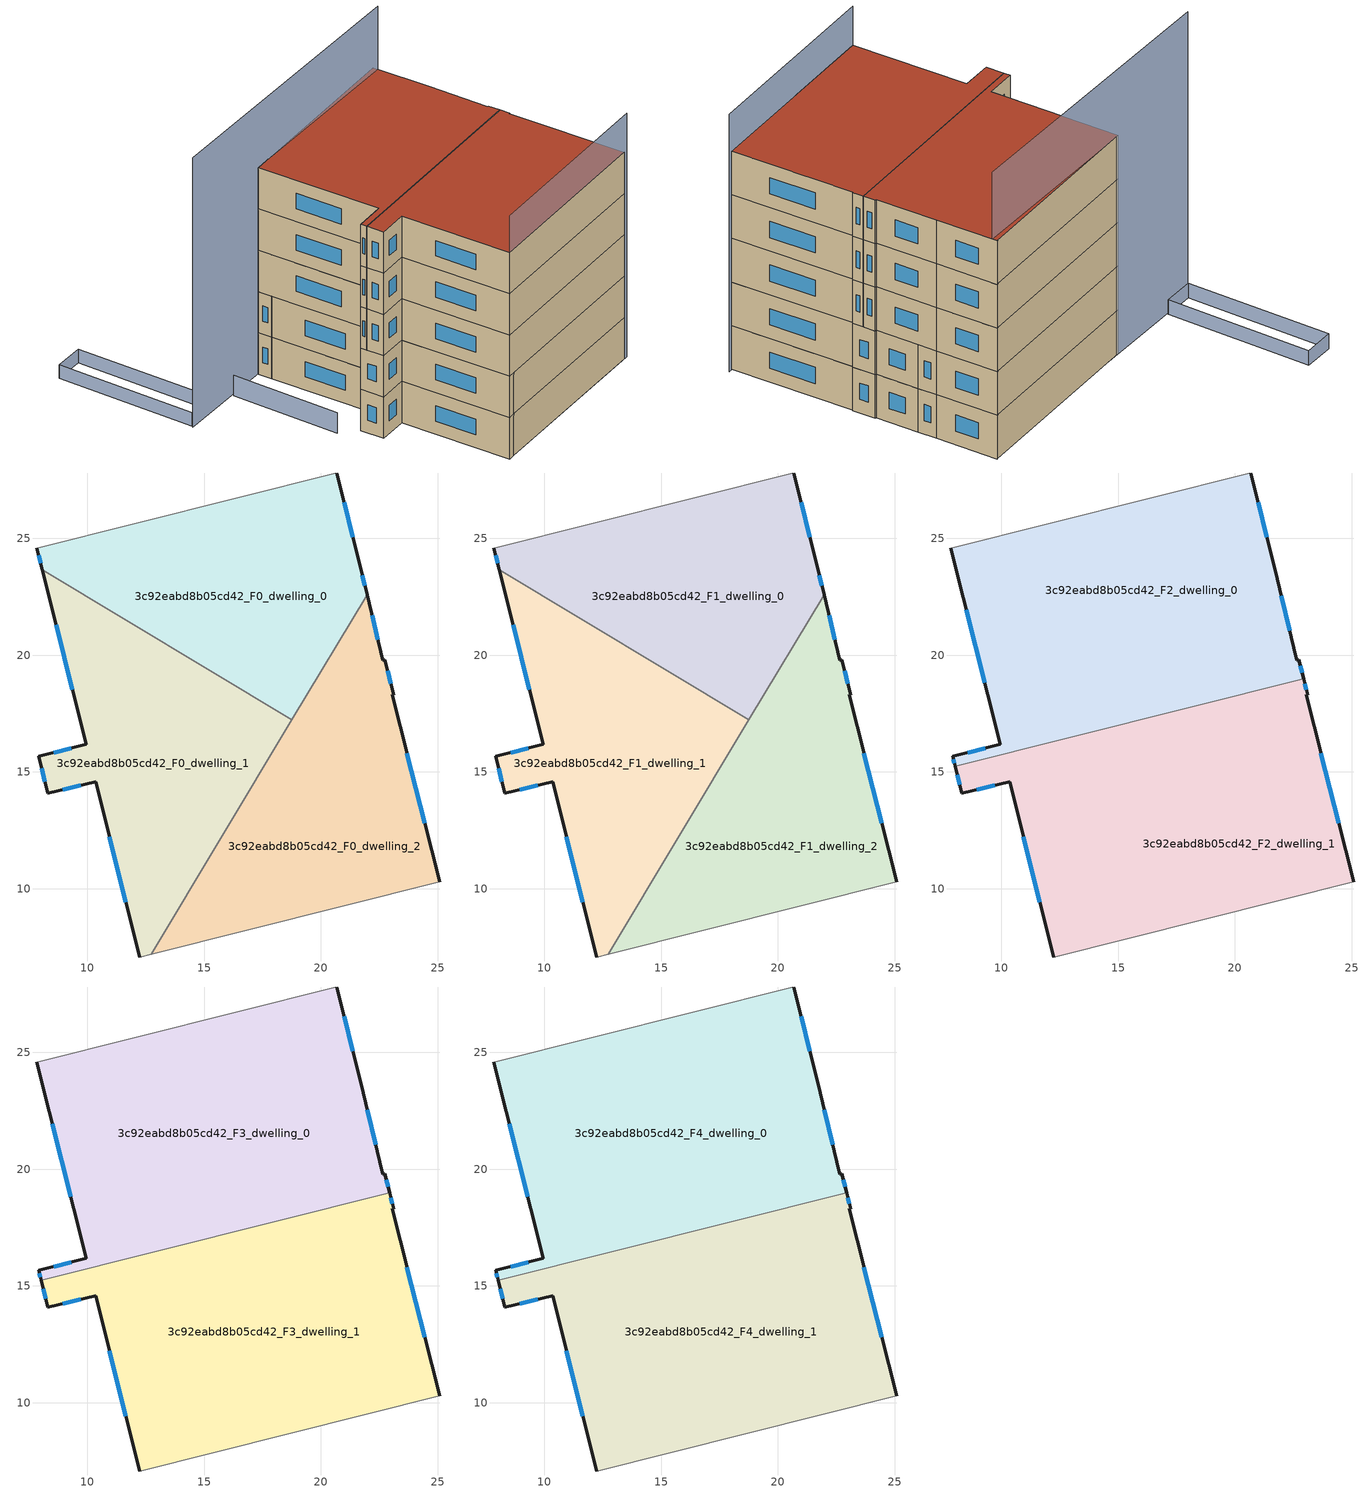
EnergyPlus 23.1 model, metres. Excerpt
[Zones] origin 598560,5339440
3c92eabd8b05cd42_F0_dwelling_0
 floor ground (EU_floor_Construction): 20.68,27.8 21.69,23.8 21.98,22.59 18.76,17.24 8.08,23.66 7.85,24.58 20.61,27.78 20.65,27.77 z0
 wall outside (EU_wall_Construction): 21.98,22.59 21.69,23.8 20.68,27.8 / 7.85,24.58 8.08,23.66 z0:3
 wall to 3c92eabd8b05cd42_F0_dwelling_1 (EU_wall_Construction): 8.08,23.66 18.76,17.24 z0:3
 wall adiabatic (EU_wall_Construction): 20.68,27.8 20.65,27.77 20.61,27.78 7.85,24.58 z0:3
 wall to 3c92eabd8b05cd42_F0_dwelling_2 (EU_wall_Construction): 18.76,17.24 21.98,22.59 z0:3
 window (EU_Window_Construction): 21.89,22.97 21.78,23.42 / 7.92,24.29 8.01,23.95 / 21.37,25.05 21,26.55 z0.94:2.06
3c92eabd8b05cd42_F0_dwelling_1
 floor ground (EU_floor_Construction): 18.76,17.24 12.73,7.2 12.24,7.08 10.36,14.59 8.32,14.08 7.92,15.67 9.96,16.18 8.08,23.66 z0
 wall outside (EU_wall_Construction): 8.08,23.66 9.96,16.18 7.92,15.67 8.32,14.08 10.36,14.59 12.24,7.08 z0:3
 wall adiabatic (EU_wall_Construction): 12.24,7.08 12.73,7.2 z0:3
 wall to 3c92eabd8b05cd42_F0_dwelling_2 (EU_wall_Construction): 12.73,7.2 18.76,17.24 z0:3
 window (EU_Window_Construction): 10.95,12.23 11.65,9.43 / 8.96,14.24 9.72,14.43 / 8.04,15.17 8.19,14.58 / 9.32,16.02 8.56,15.83 / 8.67,21.31 9.37,18.52 z0.94:2.06
3c92eabd8b05cd42_F0_dwelling_2
 floor ground (EU_floor_Construction): 21.98,22.59 22.66,19.79 22.74,19.81 23.11,18.32 23.08,18.31 23.06,18.3 25.08,10.3 12.73,7.2 z0
 wall outside (EU_wall_Construction): 25.08,10.3 23.06,18.3 23.08,18.31 23.11,18.32 22.74,19.81 22.66,19.79 21.98,22.59 z0:3
 wall adiabatic (EU_wall_Construction): 12.73,7.2 25.08,10.3 z0:3
 window (EU_Window_Construction): 24.45,12.81 23.69,15.79 / 22.45,20.67 22.19,21.71 / 23,18.78 22.86,19.34 z0.94:2.06
3c92eabd8b05cd42_F1_dwelling_0
 floor to 3c92eabd8b05cd42_F0_dwelling_0 (EU_floor_Construction): 20.68,27.8 21.69,23.8 21.98,22.59 18.76,17.24 8.08,23.66 7.85,24.58 20.61,27.78 20.65,27.77 z3
 wall outside (EU_wall_Construction): 21.98,22.59 21.69,23.8 20.68,27.8 / 7.85,24.58 8.08,23.66 z3:6
 wall to 3c92eabd8b05cd42_F1_dwelling_1 (EU_wall_Construction): 8.08,23.66 18.76,17.24 z3:6
 wall adiabatic (EU_wall_Construction): 20.68,27.8 20.65,27.77 20.61,27.78 7.85,24.58 z3:6
 wall to 3c92eabd8b05cd42_F1_dwelling_2 (EU_wall_Construction): 18.76,17.24 21.98,22.59 z3:6
 window (EU_Window_Construction): 21.89,22.97 21.78,23.42 / 7.92,24.29 8.01,23.95 / 21.37,25.05 21,26.55 z3.94:5.06
3c92eabd8b05cd42_F1_dwelling_1
 floor to 3c92eabd8b05cd42_F0_dwelling_1 (EU_floor_Construction): 18.76,17.24 12.73,7.2 12.24,7.08 10.36,14.59 8.32,14.08 7.92,15.67 9.96,16.18 8.08,23.66 z3
 wall outside (EU_wall_Construction): 8.08,23.66 9.96,16.18 7.92,15.67 8.32,14.08 10.36,14.59 12.24,7.08 z3:6
 wall adiabatic (EU_wall_Construction): 12.24,7.08 12.73,7.2 z3:6
 wall to 3c92eabd8b05cd42_F1_dwelling_2 (EU_wall_Construction): 12.73,7.2 18.76,17.24 z3:6
 window (EU_Window_Construction): 10.95,12.23 11.65,9.43 / 8.96,14.24 9.72,14.43 / 8.04,15.17 8.19,14.58 / 9.32,16.02 8.56,15.83 / 8.67,21.31 9.37,18.52 z3.94:5.06
3c92eabd8b05cd42_F1_dwelling_2
 floor to 3c92eabd8b05cd42_F0_dwelling_2 (EU_floor_Construction): 21.98,22.59 22.66,19.79 22.74,19.81 23.11,18.32 23.08,18.31 23.06,18.3 25.08,10.3 12.73,7.2 z3
 wall outside (EU_wall_Construction): 25.08,10.3 23.06,18.3 23.08,18.31 23.11,18.32 22.74,19.81 22.66,19.79 21.98,22.59 z3:6
 wall adiabatic (EU_wall_Construction): 12.73,7.2 25.08,10.3 z3:6
 window (EU_Window_Construction): 24.45,12.81 23.69,15.79 / 22.45,20.67 22.19,21.71 / 23,18.78 22.86,19.34 z3.94:5.06
3c92eabd8b05cd42_F2_dwelling_0
 floor to 3c92eabd8b05cd42_F1_dwelling_0 (EU_floor_Construction): 20.68,27.8 21.69,23.8 21.98,22.59 19.27,18.08 17.93,17.74 8.08,23.66 7.85,24.58 20.61,27.78 20.65,27.77 z6
 floor to 3c92eabd8b05cd42_F1_dwelling_1 (EU_floor_Construction): 17.93,17.74 8.02,15.25 7.92,15.67 9.96,16.18 8.08,23.66 z6
 floor to 3c92eabd8b05cd42_F1_dwelling_2 (EU_floor_Construction): 21.98,22.59 22.66,19.79 22.74,19.81 22.94,19 19.27,18.08 z6
 wall outside (EU_wall_Construction): 22.94,19 22.74,19.81 22.66,19.79 21.69,23.8 20.68,27.8 / 7.85,24.58 9.96,16.18 7.92,15.67 8.02,15.25 z6:9
 wall adiabatic (EU_wall_Construction): 20.68,27.8 20.65,27.77 20.61,27.78 7.85,24.58 z6:9
 wall to 3c92eabd8b05cd42_F2_dwelling_1 (EU_wall_Construction): 8.02,15.25 22.94,19 z6:9
 window (EU_Window_Construction): 21.37,25.05 21,26.55 / 22.35,21.04 21.99,22.54 / 22.88,19.25 22.8,19.55 / 7.95,15.54 7.99,15.38 / 9.32,16.02 8.56,15.83 / 8.51,21.95 9.3,18.81 z6.94:8.06
3c92eabd8b05cd42_F2_dwelling_1
 floor to 3c92eabd8b05cd42_F1_dwelling_1 (EU_floor_Construction): 18.76,17.24 12.73,7.2 12.24,7.08 10.36,14.59 8.32,14.08 8.02,15.25 17.93,17.74 z6
 floor to 3c92eabd8b05cd42_F1_dwelling_2 (EU_floor_Construction): 23.11,18.32 23.08,18.31 23.06,18.3 25.08,10.3 12.73,7.2 19.27,18.08 22.94,19 z6
 floor to 3c92eabd8b05cd42_F1_dwelling_0 (EU_floor_Construction): 19.27,18.08 18.76,17.24 17.93,17.74 z6
 wall outside (EU_wall_Construction): 25.08,10.3 23.06,18.3 23.08,18.31 23.11,18.32 22.94,19 / 8.02,15.25 8.32,14.08 10.36,14.59 12.24,7.08 z6:9
 wall adiabatic (EU_wall_Construction): 12.24,7.08 25.08,10.3 z6:9
 window (EU_Window_Construction): 24.45,12.81 23.69,15.79 / 10.95,12.23 11.65,9.43 / 8.96,14.24 9.72,14.43 / 8.11,14.88 8.22,14.45 / 23.06,18.53 23,18.78 z6.94:8.06
3c92eabd8b05cd42_F3_dwelling_0
 floor to 3c92eabd8b05cd42_F2_dwelling_0 (EU_floor_Construction): 20.68,27.8 21.69,23.8 22.66,19.79 22.74,19.81 22.94,19 8.02,15.25 7.92,15.67 9.96,16.18 7.85,24.58 20.61,27.78 20.65,27.77 z9
 wall outside (EU_wall_Construction): 22.94,19 22.74,19.81 22.66,19.79 21.69,23.8 20.68,27.8 / 7.85,24.58 9.96,16.18 7.92,15.67 8.02,15.25 z9:12
 wall adiabatic (EU_wall_Construction): 20.68,27.8 20.65,27.77 20.61,27.78 7.85,24.58 z9:12
 wall to 3c92eabd8b05cd42_F3_dwelling_1 (EU_wall_Construction): 8.02,15.25 22.94,19 z9:12
 window (EU_Window_Construction): 21.37,25.05 21,26.55 / 22.35,21.04 21.99,22.54 / 22.88,19.25 22.8,19.55 / 7.95,15.54 7.99,15.38 / 9.32,16.02 8.56,15.83 / 8.51,21.95 9.3,18.81 z9.94:11.06
3c92eabd8b05cd42_F3_dwelling_1
 floor to 3c92eabd8b05cd42_F2_dwelling_1 (EU_floor_Construction): 23.11,18.32 23.08,18.31 23.06,18.3 25.08,10.3 12.24,7.08 10.36,14.59 8.32,14.08 8.02,15.25 22.94,19 z9
 wall outside (EU_wall_Construction): 25.08,10.3 23.06,18.3 23.08,18.31 23.11,18.32 22.94,19 / 8.02,15.25 8.32,14.08 10.36,14.59 12.24,7.08 z9:12
 wall adiabatic (EU_wall_Construction): 12.24,7.08 25.08,10.3 z9:12
 window (EU_Window_Construction): 24.45,12.81 23.69,15.79 / 10.95,12.23 11.65,9.43 / 8.96,14.24 9.72,14.43 / 8.11,14.88 8.22,14.45 / 23.06,18.53 23,18.78 z9.94:11.06
3c92eabd8b05cd42_F4_dwelling_0
 floor to 3c92eabd8b05cd42_F3_dwelling_0 (EU_floor_Construction): 20.68,27.8 21.69,23.8 22.66,19.79 22.74,19.81 22.94,19 8.02,15.25 7.92,15.67 9.96,16.18 7.85,24.58 20.61,27.78 20.65,27.77 z12
 wall outside (EU_wall_Construction): 22.94,19 22.74,19.81 22.66,19.79 21.69,23.8 20.68,27.8 / 7.85,24.58 9.96,16.18 7.92,15.67 8.02,15.25 z12:15
 wall adiabatic (EU_wall_Construction): 20.68,27.8 20.65,27.77 20.61,27.78 7.85,24.58 z12:15
 wall to 3c92eabd8b05cd42_F4_dwelling_1 (EU_wall_Construction): 8.02,15.25 22.94,19 z12:15
 window (EU_Window_Construction): 21.37,25.05 21,26.55 / 22.35,21.04 21.99,22.54 / 22.88,19.25 22.8,19.55 / 7.95,15.54 7.99,15.38 / 9.32,16.02 8.56,15.83 / 8.51,21.95 9.3,18.81 z12.94:14.06
 roof outside (EU_roof_Construction): 22.94,19 22.74,19.81 22.66,19.79 21.69,23.8 20.68,27.8 20.65,27.77 20.61,27.78 7.85,24.58 9.96,16.18 7.92,15.67 8.02,15.25 z15
3c92eabd8b05cd42_F4_dwelling_1
 floor to 3c92eabd8b05cd42_F3_dwelling_1 (EU_floor_Construction): 23.11,18.32 23.08,18.31 23.06,18.3 25.08,10.3 12.24,7.08 10.36,14.59 8.32,14.08 8.02,15.25 22.94,19 z12
 wall outside (EU_wall_Construction): 25.08,10.3 23.06,18.3 23.08,18.31 23.11,18.32 22.94,19 / 8.02,15.25 8.32,14.08 10.36,14.59 12.24,7.08 z12:15
 wall adiabatic (EU_wall_Construction): 12.24,7.08 25.08,10.3 z12:15
 window (EU_Window_Construction): 24.45,12.81 23.69,15.79 / 10.95,12.23 11.65,9.43 / 8.96,14.24 9.72,14.43 / 8.11,14.88 8.22,14.45 / 23.06,18.53 23,18.78 z12.94:14.06
 roof outside (EU_roof_Construction): 25.08,10.3 23.06,18.3 23.08,18.31 23.11,18.32 22.94,19 8.02,15.25 8.32,14.08 10.36,14.59 12.24,7.08 z15
shading: 5.06,23.87 6.67,16.47 z0:1.5; 0.86,23.17 -1.23,32.67 / -1.23,32.67 0.83,33.12 / 0.83,33.12 2.92,23.63 / 2.92,23.63 0.86,23.17 z0:1; 12.24,7.08 25.36,10.37 z0:17.7; 20.76,27.46 0.81,23.06 z0:19.6
[Building]
EU S2 Campaign: North Axis=0; Terrain=City; Solar Distribution=FullExterior
[Site:Location]
Vienna: Latitude=48; Longitude=16.5; Time Zone=1; Elevation=183
[SizingPeriod:WeatherFileDays]
AnnualSizingPeriod: Begin Month=1; Begin Day of Month=1; End Month=12; End Day of Month=31; Day of Week for Start Day=Monday; Use Weather File Daylight Saving Period=No; Use Weather File Rain and Snow Indicators=No
[MATERIAL]
EU_InternalMass_Material: Roughness=MediumRough; Thickness=0.1; Conductivity=1; Density=1800; Specific Heat=900; Thermal Absorptance=0.9; Solar Absorptance=0.7; Visible Absorptance=0.7
[MATERIAL:NOMASS] Roughness=MediumRough; Thermal Absorptance=0.9; Solar Absorptance=0.7; Visible Absorptance=0.7
Name | Thermal Resistance
EU_wall_NoMass | 0.914258
EU_roof_NoMass | 0.954009
EU_floor_NoMass | 1.09711
[WINDOWMATERIAL:SIMPLEGLAZINGSYSTEM]
EU_Window_SimpleGlazing: UFactor=2.09642; Solar Heat Gain Coefficient=0.65; Visible Transmittance=0.65
[CONSTRUCTION]
EU_wall_Construction: EU_wall_NoMass
EU_roof_Construction: EU_roof_NoMass
EU_floor_Construction: EU_floor_NoMass
EU_Window_Construction: EU_Window_SimpleGlazing
EU_InternalMass_Construction: EU_InternalMass_Material
[ZONE] Type=1; Multiplier=1; Ceiling Height=autocalculate; Floor Area=autocalculate; Part of Total Floor Area=Yes
Name | Volume
3c92eabd8b05cd42_F0_dwelling_0; 3c92eabd8b05cd42_F1_dwelling_0 | 242.208
3c92eabd8b05cd42_F2_dwelling_0; 3c92eabd8b05cd42_F3_dwelling_0; 3c92eabd8b05cd42_F4_dwelling_0 | 363.305
3c92eabd8b05cd42_F0_dwelling_1; 3c92eabd8b05cd42_F1_dwelling_1 | 242.209
3c92eabd8b05cd42_F2_dwelling_1; 3c92eabd8b05cd42_F3_dwelling_1; 3c92eabd8b05cd42_F4_dwelling_1 | 363.299
3c92eabd8b05cd42_F0_dwelling_2; 3c92eabd8b05cd42_F1_dwelling_2 | 242.201
[INTERNALMASS] Construction=EU_InternalMass_Construction
Name | Zone or ZoneList | Surface Area
3c92eabd8b05cd42_F0_dwelling_0_EU_InternalMass | 3c92eabd8b05cd42_F0_dwelling_0 | 80.7349
3c92eabd8b05cd42_F0_dwelling_1_EU_InternalMass | 3c92eabd8b05cd42_F0_dwelling_1 | 80.7347
3c92eabd8b05cd42_F0_dwelling_2_EU_InternalMass | 3c92eabd8b05cd42_F0_dwelling_2 | 80.7334
3c92eabd8b05cd42_F1_dwelling_0_EU_InternalMass | 3c92eabd8b05cd42_F1_dwelling_0 | 80.7349
3c92eabd8b05cd42_F1_dwelling_1_EU_InternalMass | 3c92eabd8b05cd42_F1_dwelling_1 | 80.7347
3c92eabd8b05cd42_F1_dwelling_2_EU_InternalMass | 3c92eabd8b05cd42_F1_dwelling_2 | 80.7334
3c92eabd8b05cd42_F2_dwelling_0_EU_InternalMass | 3c92eabd8b05cd42_F2_dwelling_0 | 121.102
3c92eabd8b05cd42_F2_dwelling_1_EU_InternalMass | 3c92eabd8b05cd42_F2_dwelling_1 | 121.099
3c92eabd8b05cd42_F3_dwelling_0_EU_InternalMass | 3c92eabd8b05cd42_F3_dwelling_0 | 121.102
3c92eabd8b05cd42_F3_dwelling_1_EU_InternalMass | 3c92eabd8b05cd42_F3_dwelling_1 | 121.099
3c92eabd8b05cd42_F4_dwelling_0_EU_InternalMass | 3c92eabd8b05cd42_F4_dwelling_0 | 121.102
3c92eabd8b05cd42_F4_dwelling_1_EU_InternalMass | 3c92eabd8b05cd42_F4_dwelling_1 | 121.099
[OTHEREQUIPMENT] Fuel Type=Electricity; Design Level Calculation Method=Watts/Area; Power per Zone Floor Area=1; Fraction Latent=0; Fraction Radiant=0; Fraction Lost=0; Carbon Dioxide Generation Rate=0; EndUse Subcategory=EU_Step8_InternalGains
Name | Zone or ZoneList or Space or SpaceList | Schedule
EU_Step8_InternalGain_3c92eabd8b05cd42_F0_dwelling_0_f000 | 3c92eabd8b05cd42_F0_dwelling_0 | EU_Step8_GainSchedule_3c92eabd8b05cd42_F0_dwelling_0_f000
EU_Step8_InternalGain_3c92eabd8b05cd42_F0_dwelling_1_f000 | 3c92eabd8b05cd42_F0_dwelling_1 | EU_Step8_GainSchedule_3c92eabd8b05cd42_F0_dwelling_1_f000
EU_Step8_InternalGain_3c92eabd8b05cd42_F0_dwelling_2_f000 | 3c92eabd8b05cd42_F0_dwelling_2 | EU_Step8_GainSchedule_3c92eabd8b05cd42_F0_dwelling_2_f000
EU_Step8_InternalGain_3c92eabd8b05cd42_F1_dwelling_0_f000 | 3c92eabd8b05cd42_F1_dwelling_0 | EU_Step8_GainSchedule_3c92eabd8b05cd42_F1_dwelling_0_f000
EU_Step8_InternalGain_3c92eabd8b05cd42_F1_dwelling_1_f000 | 3c92eabd8b05cd42_F1_dwelling_1 | EU_Step8_GainSchedule_3c92eabd8b05cd42_F1_dwelling_1_f000
EU_Step8_InternalGain_3c92eabd8b05cd42_F1_dwelling_2_f000 | 3c92eabd8b05cd42_F1_dwelling_2 | EU_Step8_GainSchedule_3c92eabd8b05cd42_F1_dwelling_2_f000
EU_Step8_InternalGain_3c92eabd8b05cd42_F2_dwelling_0_f000 | 3c92eabd8b05cd42_F2_dwelling_0 | EU_Step8_GainSchedule_3c92eabd8b05cd42_F2_dwelling_0_f000
EU_Step8_InternalGain_3c92eabd8b05cd42_F2_dwelling_1_f000 | 3c92eabd8b05cd42_F2_dwelling_1 | EU_Step8_GainSchedule_3c92eabd8b05cd42_F2_dwelling_1_f000
EU_Step8_InternalGain_3c92eabd8b05cd42_F3_dwelling_0_f000 | 3c92eabd8b05cd42_F3_dwelling_0 | EU_Step8_GainSchedule_3c92eabd8b05cd42_F3_dwelling_0_f000
EU_Step8_InternalGain_3c92eabd8b05cd42_F3_dwelling_1_f000 | 3c92eabd8b05cd42_F3_dwelling_1 | EU_Step8_GainSchedule_3c92eabd8b05cd42_F3_dwelling_1_f000
EU_Step8_InternalGain_3c92eabd8b05cd42_F4_dwelling_0_f000 | 3c92eabd8b05cd42_F4_dwelling_0 | EU_Step8_GainSchedule_3c92eabd8b05cd42_F4_dwelling_0_f000
EU_Step8_InternalGain_3c92eabd8b05cd42_F4_dwelling_1_f000 | 3c92eabd8b05cd42_F4_dwelling_1 | EU_Step8_GainSchedule_3c92eabd8b05cd42_F4_dwelling_1_f000
[ZONEVENTILATION:DESIGNFLOWRATE] Schedule=EU_AlwaysOn; Design Flow Rate Calculation Method=AirChanges/Hour; Air Changes per Hour=0.546891; Ventilation Type=Natural; Fan Pressure Rise=0; Fan Total Efficiency=1; Constant Term Coefficient=1; Temperature Term Coefficient=0; Velocity Term Coefficient=0; Velocity Squared Term Coefficient=0; Minimum Indoor Temperature=-100; Maximum Indoor Temperature=100; Delta Temperature=-100; Minimum Outdoor Temperature=-100; Maximum Outdoor Temperature=100; Maximum Wind Speed=40
Name | Zone or ZoneList or Space or SpaceList
EU_ConstantAir_3c92eabd8b05cd42_F0_dwelling_0 | 3c92eabd8b05cd42_F0_dwelling_0
EU_ConstantAir_3c92eabd8b05cd42_F0_dwelling_1 | 3c92eabd8b05cd42_F0_dwelling_1
EU_ConstantAir_3c92eabd8b05cd42_F0_dwelling_2 | 3c92eabd8b05cd42_F0_dwelling_2
EU_ConstantAir_3c92eabd8b05cd42_F1_dwelling_0 | 3c92eabd8b05cd42_F1_dwelling_0
EU_ConstantAir_3c92eabd8b05cd42_F1_dwelling_1 | 3c92eabd8b05cd42_F1_dwelling_1
EU_ConstantAir_3c92eabd8b05cd42_F1_dwelling_2 | 3c92eabd8b05cd42_F1_dwelling_2
EU_ConstantAir_3c92eabd8b05cd42_F2_dwelling_0 | 3c92eabd8b05cd42_F2_dwelling_0
EU_ConstantAir_3c92eabd8b05cd42_F2_dwelling_1 | 3c92eabd8b05cd42_F2_dwelling_1
EU_ConstantAir_3c92eabd8b05cd42_F3_dwelling_0 | 3c92eabd8b05cd42_F3_dwelling_0
EU_ConstantAir_3c92eabd8b05cd42_F3_dwelling_1 | 3c92eabd8b05cd42_F3_dwelling_1
EU_ConstantAir_3c92eabd8b05cd42_F4_dwelling_0 | 3c92eabd8b05cd42_F4_dwelling_0
EU_ConstantAir_3c92eabd8b05cd42_F4_dwelling_1 | 3c92eabd8b05cd42_F4_dwelling_1
[HVACTEMPLATE:THERMOSTAT] Constant Heating Setpoint=20; Constant Cooling Setpoint=50
EU_HeatOnly_3c92eabd8b05cd42_F0_dwelling_0; EU_HeatOnly_3c92eabd8b05cd42_F0_dwelling_1; EU_HeatOnly_3c92eabd8b05cd42_F0_dwelling_2; EU_HeatOnly_3c92eabd8b05cd42_F1_dwelling_0; EU_HeatOnly_3c92eabd8b05cd42_F1_dwelling_1; EU_HeatOnly_3c92eabd8b05cd42_F1_dwelling_2; EU_HeatOnly_3c92eabd8b05cd42_F2_dwelling_0; EU_HeatOnly_3c92eabd8b05cd42_F2_dwelling_1; EU_HeatOnly_3c92eabd8b05cd42_F3_dwelling_0; EU_HeatOnly_3c92eabd8b05cd42_F3_dwelling_1; EU_HeatOnly_3c92eabd8b05cd42_F4_dwelling_0; EU_HeatOnly_3c92eabd8b05cd42_F4_dwelling_1
[HVACTEMPLATE:ZONE:IDEALLOADSAIRSYSTEM] System Availability Schedule=EU_AlwaysOn; Maximum Heating Supply Air Temperature=50; Minimum Cooling Supply Air Temperature=13; Maximum Heating Supply Air Humidity Ratio=0.0156; Minimum Cooling Supply Air Humidity Ratio=0.0077; Heating Limit=NoLimit; Cooling Limit=NoLimit; Heating Availability Schedule=EU_AlwaysOn; Cooling Availability Schedule=EU_CoolingOff; Dehumidification Control Type=ConstantSensibleHeatRatio; Cooling Sensible Heat Ratio=0.7; Dehumidification Setpoint=60; Humidification Control Type=None; Humidification Setpoint=30; Outdoor Air Method=None; Outdoor Air Flow Rate per Person=0.00944; Outdoor Air Flow Rate per Zone Floor Area=0; Outdoor Air Flow Rate per Zone=0; Demand Controlled Ventilation Type=None; Outdoor Air Economizer Type=NoEconomizer; Heat Recovery Type=None; Sensible Heat Recovery Effectiveness=0.7; Latent Heat Recovery Effectiveness=0.65
Name | Template Thermostat
3c92eabd8b05cd42_F0_dwelling_0 | EU_HeatOnly_3c92eabd8b05cd42_F0_dwelling_0
3c92eabd8b05cd42_F0_dwelling_1 | EU_HeatOnly_3c92eabd8b05cd42_F0_dwelling_1
3c92eabd8b05cd42_F0_dwelling_2 | EU_HeatOnly_3c92eabd8b05cd42_F0_dwelling_2
3c92eabd8b05cd42_F1_dwelling_0 | EU_HeatOnly_3c92eabd8b05cd42_F1_dwelling_0
3c92eabd8b05cd42_F1_dwelling_1 | EU_HeatOnly_3c92eabd8b05cd42_F1_dwelling_1
3c92eabd8b05cd42_F1_dwelling_2 | EU_HeatOnly_3c92eabd8b05cd42_F1_dwelling_2
3c92eabd8b05cd42_F2_dwelling_0 | EU_HeatOnly_3c92eabd8b05cd42_F2_dwelling_0
3c92eabd8b05cd42_F2_dwelling_1 | EU_HeatOnly_3c92eabd8b05cd42_F2_dwelling_1
3c92eabd8b05cd42_F3_dwelling_0 | EU_HeatOnly_3c92eabd8b05cd42_F3_dwelling_0
3c92eabd8b05cd42_F3_dwelling_1 | EU_HeatOnly_3c92eabd8b05cd42_F3_dwelling_1
3c92eabd8b05cd42_F4_dwelling_0 | EU_HeatOnly_3c92eabd8b05cd42_F4_dwelling_0
3c92eabd8b05cd42_F4_dwelling_1 | EU_HeatOnly_3c92eabd8b05cd42_F4_dwelling_1
[SIZING:ZONE] Zone Cooling Design Supply Air Temperature Input Method=SupplyAirTemperature; Zone Cooling Design Supply Air Temperature=13; Zone Heating Design Supply Air Temperature Input Method=SupplyAirTemperature; Zone Heating Design Supply Air Temperature=50; Zone Cooling Design Supply Air Humidity Ratio=0.008; Zone Heating Design Supply Air Humidity Ratio=0.008; Cooling Design Air Flow Method=DesignDay; Cooling Design Air Flow Rate=0; Cooling Minimum Air Flow per Zone Floor Area=0.000762; Cooling Minimum Air Flow=0; Cooling Minimum Air Flow Fraction=0.2; Heating Design Air Flow Method=DesignDay; Heating Design Air Flow Rate=0; Heating Maximum Air Flow per Zone Floor Area=0.002032; Heating Maximum Air Flow=0.141576; Heating Maximum Air Flow Fraction=0.3; Account for Dedicated Outdoor Air System=No; Dedicated Outdoor Air System Control Strategy=NeutralSupplyAir; Dedicated Outdoor Air Low Setpoint Temperature for Design=autosize; Dedicated Outdoor Air High Setpoint Temperature for Design=autosize; Zone Load Sizing Method=Sensible Load Only No Latent Load; Zone Latent Cooling Design Supply Air Humidity Ratio Input Method=HumidityRatioDifference; Zone Cooling Design Supply Air Humidity Ratio Difference=0.005; Zone Latent Heating Design Supply Air Humidity Ratio Input Method=HumidityRatioDifference; Zone Humidification Design Supply Air Humidity Ratio Difference=0.005
3c92eabd8b05cd42_F0_dwelling_0; 3c92eabd8b05cd42_F0_dwelling_1; 3c92eabd8b05cd42_F0_dwelling_2; 3c92eabd8b05cd42_F1_dwelling_0; 3c92eabd8b05cd42_F1_dwelling_1; 3c92eabd8b05cd42_F1_dwelling_2; 3c92eabd8b05cd42_F2_dwelling_0; 3c92eabd8b05cd42_F2_dwelling_1; 3c92eabd8b05cd42_F3_dwelling_0; 3c92eabd8b05cd42_F3_dwelling_1; 3c92eabd8b05cd42_F4_dwelling_0; 3c92eabd8b05cd42_F4_dwelling_1
[SCHEDULE:CONSTANT]
Name | Hourly Value
EU_AlwaysOn | 1
EU_CoolingOff | 0
[SCHEDULE:FILE] Column Number=1; Rows to Skip at Top=0; Number of Hours of Data=8760; Column Separator=Comma; Interpolate to Timestep=No; Minutes per Item=60; Adjust Schedule for Daylight Savings=Yes
Name | File
EU_Step8_GainSchedule_3c92eabd8b05cd42_F0_dwelling_0_f000 | ../../schedules/3c92eabd8b05cd42/3c92eabd8b05cd42_F0_dwelling_0_f000_gain.csv
EU_Step8_GainSchedule_3c92eabd8b05cd42_F0_dwelling_1_f000 | ../../schedules/3c92eabd8b05cd42/3c92eabd8b05cd42_F0_dwelling_1_f000_gain.csv
EU_Step8_GainSchedule_3c92eabd8b05cd42_F0_dwelling_2_f000 | ../../schedules/3c92eabd8b05cd42/3c92eabd8b05cd42_F0_dwelling_2_f000_gain.csv
EU_Step8_GainSchedule_3c92eabd8b05cd42_F1_dwelling_0_f000 | ../../schedules/3c92eabd8b05cd42/3c92eabd8b05cd42_F1_dwelling_0_f000_gain.csv
EU_Step8_GainSchedule_3c92eabd8b05cd42_F1_dwelling_1_f000 | ../../schedules/3c92eabd8b05cd42/3c92eabd8b05cd42_F1_dwelling_1_f000_gain.csv
EU_Step8_GainSchedule_3c92eabd8b05cd42_F1_dwelling_2_f000 | ../../schedules/3c92eabd8b05cd42/3c92eabd8b05cd42_F1_dwelling_2_f000_gain.csv
EU_Step8_GainSchedule_3c92eabd8b05cd42_F2_dwelling_0_f000 | ../../schedules/3c92eabd8b05cd42/3c92eabd8b05cd42_F2_dwelling_0_f000_gain.csv
EU_Step8_GainSchedule_3c92eabd8b05cd42_F2_dwelling_1_f000 | ../../schedules/3c92eabd8b05cd42/3c92eabd8b05cd42_F2_dwelling_1_f000_gain.csv
EU_Step8_GainSchedule_3c92eabd8b05cd42_F3_dwelling_0_f000 | ../../schedules/3c92eabd8b05cd42/3c92eabd8b05cd42_F3_dwelling_0_f000_gain.csv
EU_Step8_GainSchedule_3c92eabd8b05cd42_F3_dwelling_1_f000 | ../../schedules/3c92eabd8b05cd42/3c92eabd8b05cd42_F3_dwelling_1_f000_gain.csv
EU_Step8_GainSchedule_3c92eabd8b05cd42_F4_dwelling_0_f000 | ../../schedules/3c92eabd8b05cd42/3c92eabd8b05cd42_F4_dwelling_0_f000_gain.csv
EU_Step8_GainSchedule_3c92eabd8b05cd42_F4_dwelling_1_f000 | ../../schedules/3c92eabd8b05cd42/3c92eabd8b05cd42_F4_dwelling_1_f000_gain.csv
